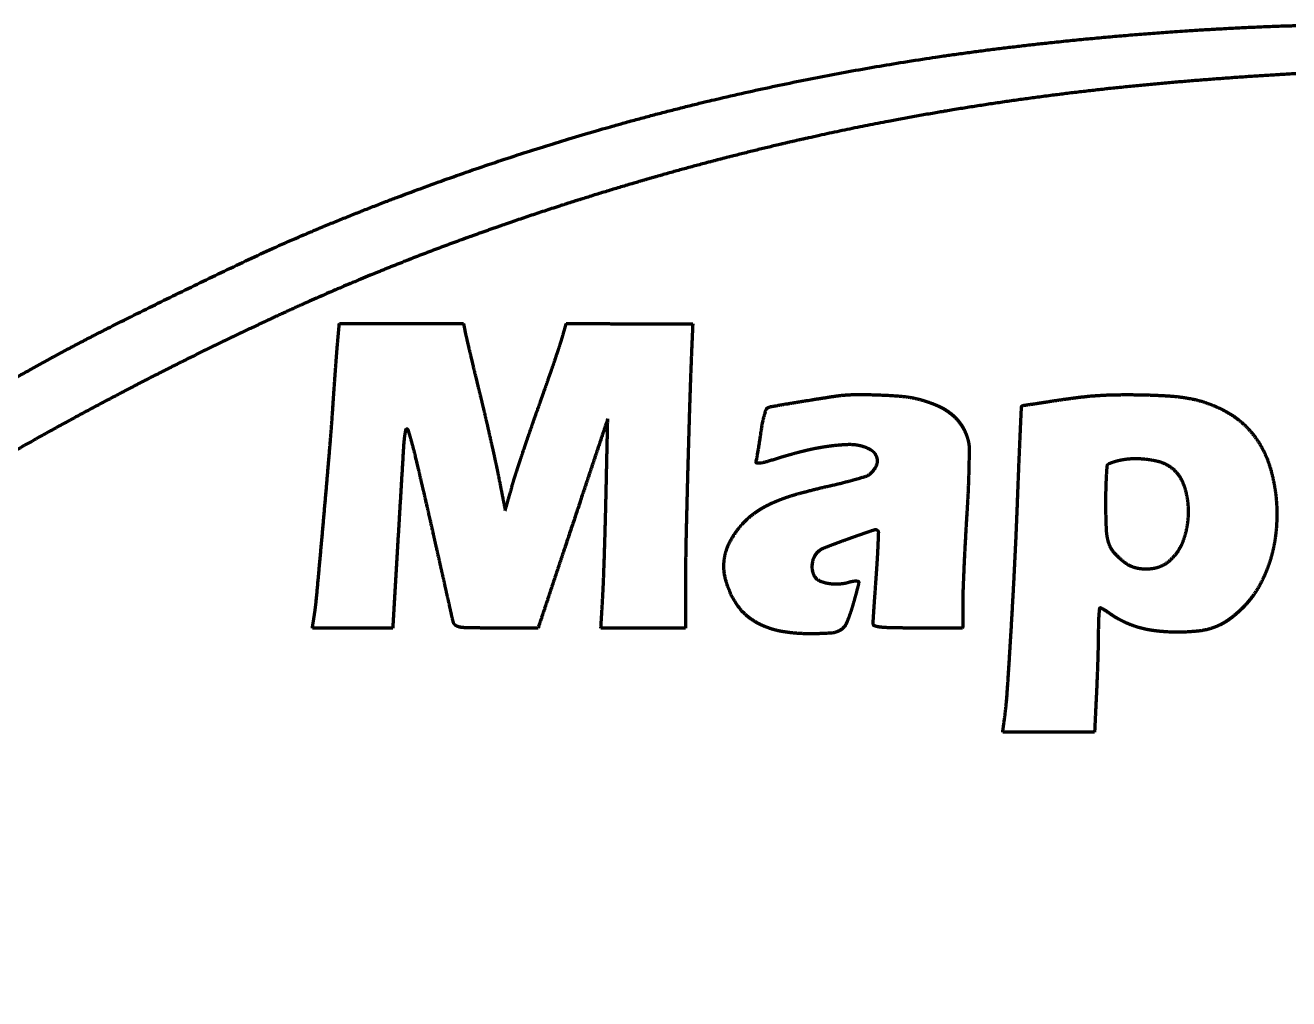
# Model space of a CAD drawing. Header units: inches. Extents: x -3055 to 7244, y 299 to 5591.
# Drawn here: x 3237.9 to 3274.94, y 2402.02 to 2430.56 of the extents above; entities that cross this region are included whole.
import ezdxf

# ---------------------------------------------------------------- set-up
doc = ezdxf.new("R2010")
doc.units = ezdxf.units.IN

msp = doc.modelspace()

# ---------------------------------------------------------------- linework, layer by layer
at = {"linetype": 'Continuous', "lineweight": 70}
for points, weights, degree, knots in [([(3304.772, 2426.767), (3304.716, 2426.78), (3304.659, 2426.792), (3304.339, 2426.865), (3304.073, 2426.917), (3303.073, 2427.087), (3302.339, 2427.21), (3300.856, 2427.455), (3300.107, 2427.577), (3298.799, 2427.785), (3298.241, 2427.87), (3295.891, 2428.21), (3294.095, 2428.435), (3290.546, 2428.809), (3288.794, 2428.956), (3285.367, 2429.173), (3283.693, 2429.241), (3280.456, 2429.302), (3278.894, 2429.289), (3275.108, 2429.155), (3272.887, 2429.01), (3268.627, 2428.606), (3266.591, 2428.335), (3262.608, 2427.651), (3260.664, 2427.238), (3256.769, 2426.251), (3254.821, 2425.68), (3252.028, 2424.75), (3251.166, 2424.447), (3249.494, 2423.827), (3248.685, 2423.51), (3247.067, 2422.839), (3246.258, 2422.486), (3244.587, 2421.718), (3243.724, 2421.306), (3241.767, 2420.336), (3240.676, 2419.772), (3238.546, 2418.626), (3237.508, 2418.043), (3235.246, 2416.718), (3234.021, 2415.978), (3231.077, 2414.142), (3229.353, 2413.055), (3226.277, 2411.094), (3224.918, 2410.233), (3222.692, 2408.832), (3221.821, 2408.297), (3220.269, 2407.365), (3219.587, 2406.969), (3218.219, 2406.205), (3217.534, 2405.837), (3216.012, 2405.05), (3215.167, 2404.647), (3213.51, 2403.92), (3212.698, 2403.601), (3211.107, 2403.047), (3210.33, 2402.813), (3208.815, 2402.426), (3208.077, 2402.279), (3206.958, 2402.116), (3206.581, 2402.079), (3205.739, 2402.036), (3205.276, 2402.024), (3204.355, 2402.025), (3203.898, 2402.037), (3203.083, 2402.079), (3202.726, 2402.116), (3201.384, 2402.329), (3200.412, 2402.564), (3199.461, 2402.875), (3198.53, 2403.18), (3197.628, 2403.563), (3196.761, 2404.021), (3195.871, 2404.491), (3195.022, 2405.033), (3193.362, 2406.295), (3192.549, 2407.004), (3191.354, 2408.195), (3190.934, 2408.638), (3190.149, 2409.515), (3189.785, 2409.951), (3189.079, 2410.862), (3188.737, 2411.336), (3188.044, 2412.367), (3187.69, 2412.921), (3187.146, 2413.82), (3186.951, 2414.16), (3186.5, 2414.991), (3186.241, 2415.48), (3185.708, 2416.506), (3185.431, 2417.04), (3185.154, 2417.575), (3185.136, 2417.61), (3185.142, 2417.648), (3185.17, 2417.676), (3185.177, 2417.683), (3185.187, 2417.682), (3185.192, 2417.673), (3185.247, 2417.585), (3185.302, 2417.496), (3185.421, 2417.304), (3185.483, 2417.199), (3185.618, 2416.969), (3185.69, 2416.843), (3186.421, 2415.546), (3187.137, 2414.411), (3188.639, 2412.27), (3189.429, 2411.274), (3191.062, 2409.441), (3191.902, 2408.609), (3193.606, 2407.12), (3194.475, 2406.478), (3195.844, 2405.63), (3196.306, 2405.372), (3197.262, 2404.891), (3197.755, 2404.669), (3198.747, 2404.271), (3199.245, 2404.095), (3200.219, 2403.797), (3200.696, 2403.679), (3201.178, 2403.586), (3202.536, 2403.323), (3203.917, 2403.235), (3205.298, 2403.321), (3206.732, 2403.41), (3208.148, 2403.66), (3209.527, 2404.066), (3211.162, 2404.549), (3212.748, 2405.176), (3216.227, 2406.927), (3218.14, 2407.994), (3220.352, 2409.355), (3220.697, 2409.571), (3221.453, 2410.051), (3221.864, 2410.314), (3222.898, 2410.983), (3223.521, 2411.388), (3225.335, 2412.572), (3226.527, 2413.351), (3228.778, 2414.823), (3229.842, 2415.51), (3231.791, 2416.754), (3232.679, 2417.308), (3234.381, 2418.348), (3235.195, 2418.832), (3236.84, 2419.788), (3237.672, 2420.258), (3239.038, 2421.012), (3239.572, 2421.295), (3240.831, 2421.935), (3241.553, 2422.295), (3242.997, 2423.001), (3243.718, 2423.348), (3244.96, 2423.933), (3245.484, 2424.168), (3248.21, 2425.327), (3250.449, 2426.158), (3254.983, 2427.602), (3257.272, 2428.213), (3261.963, 2429.225), (3264.358, 2429.626), (3269.315, 2430.22), (3271.871, 2430.424), (3275.037, 2430.55), (3275.641, 2430.56), (3277.189, 2430.547), (3278.133, 2430.533), (3280.036, 2430.492), (3280.995, 2430.465), (3282.639, 2430.406), (3283.325, 2430.369), (3284.01, 2430.319)], [0.500028842012, 0.500028842012, 0.500028842012, 0.49990993454, 0.49990993454, 0.500028206926, 0.500028206926, 0.500027327896, 0.500027327896, 0.500020306907, 0.500020306907, 0.49996674968, 0.49996674968, 0.499954897266, 0.499954897266, 0.499947872216, 0.499947872216, 0.499905551037, 0.499905551037, 0.499883055807, 0.499883055807, 0.499792231719, 0.499792231719, 0.499773940632, 0.499773940632, 0.499803958143, 0.499803958143, 0.499983511469, 0.499983511469, 0.499967570397, 0.499967570397, 0.499969836855, 0.499969836855, 0.49999224639, 0.49999224639, 0.499982937989, 0.499982937989, 0.499973806451, 0.499973806451, 0.499996723387, 0.499996723387, 0.500024715037, 0.500024715037, 0.500027453769, 0.500027453769, 0.500010452456, 0.500010452456, 0.499988344513, 0.499988344513, 0.499984734416, 0.499984734416, 0.499859741035, 0.499859741035, 0.499772165641, 0.499772165641, 0.499731419008, 0.499731419008, 0.499559423038, 0.499559423038, 0.499666780446, 0.499666780446, 0.499918789299, 0.499918789299, 0.499918892039, 0.499918892039, 0.499564850303, 0.499564850303, 0.498972995834, 0.498972995834, 0.500028842012, 0.498832867725, 0.498832867725, 0.500028842012, 0.498906283356, 0.498906283356, 0.499287120527, 0.499287120527, 0.499893163609, 0.499893163609, 0.499822434289, 0.499822434289, 0.499836242554, 0.499836242554, 0.499934379805, 0.499934379805, 0.499935455777, 0.499935455777, 0.500016243918, 0.500016243918, 0.500028611503, 0.500028611503, 0.500028842012, 0.435794288113, 0.435794288113, 0.500028842012, 0.374186246908, 0.374186246908, 0.500028842012, 0.500027229907, 0.500027229907, 0.500003945292, 0.500003945292, 0.500020163182, 0.500020163182, 0.499624081461, 0.499624081461, 0.499467725914, 0.499467725914, 0.499381762254, 0.499381762254, 0.498914889926, 0.498914889926, 0.499697758003, 0.499697758003, 0.499738051905, 0.499738051905, 0.499725706688, 0.499725706688, 0.499560729865, 0.499560729865, 0.500028842012, 0.49736967995, 0.49736967995, 0.500028842012, 0.497925029837, 0.497925029837, 0.500028842012, 0.498691632887, 0.498691632887, 0.499724398278, 0.499724398278, 0.500020473069, 0.500020473069, 0.500025999044, 0.500025999044, 0.500028065808, 0.500028065808, 0.500028820171, 0.500028820171, 0.500023637462, 0.500023637462, 0.500012762859, 0.500012762859, 0.500008128477, 0.500008128477, 0.500009221042, 0.500009221042, 0.499979547613, 0.499979547613, 0.500019764212, 0.500019764212, 0.500019920975, 0.500019920975, 0.499967173544, 0.499967173544, 0.499663762533, 0.499663762533, 0.499645871572, 0.499645871572, 0.499666159219, 0.499666159219, 0.499766988665, 0.499766988665, 0.499932337733, 0.499932337733, 0.500021256909, 0.500021256909, 0.500020660968, 0.500020660968, 0.499971666204, 0.499971666204, 0.500028842012], 3, [0, 0, 0, 0, 0.000858, 0.000858, 0.004871, 0.004871, 0.015909, 0.015909, 0.027164, 0.027164, 0.035539, 0.035539, 0.062379, 0.062379, 0.088446, 0.088446, 0.113283, 0.113283, 0.136431, 0.136431, 0.169412, 0.169412, 0.199818, 0.199818, 0.229241, 0.229241, 0.259272, 0.259272, 0.27279, 0.27279, 0.285643, 0.285643, 0.298702, 0.298702, 0.312844, 0.312844, 0.330996, 0.330996, 0.348605, 0.348605, 0.369756, 0.369756, 0.399898, 0.399898, 0.423682, 0.423682, 0.438788, 0.438788, 0.450448, 0.450448, 0.461942, 0.461942, 0.475773, 0.475773, 0.488668, 0.488668, 0.500645, 0.500645, 0.511735, 0.511735, 0.517321, 0.517321, 0.524148, 0.524148, 0.530887, 0.530887, 0.536162, 0.536162, 0.550852, 0.550852, 0.550852, 0.565207, 0.565207, 0.565207, 0.579922, 0.579922, 0.595663, 0.595663, 0.604555, 0.604555, 0.612842, 0.612842, 0.621358, 0.621358, 0.63095, 0.63095, 0.636663, 0.636663, 0.644732, 0.644732, 0.653504, 0.653504, 0.653504, 0.654001, 0.654001, 0.654001, 0.654094, 0.654094, 0.654094, 0.655086, 0.655086, 0.656243, 0.656243, 0.657623, 0.657623, 0.670374, 0.670374, 0.682437, 0.682437, 0.693641, 0.693641, 0.703853, 0.703853, 0.708852, 0.708852, 0.713958, 0.713958, 0.718939, 0.718939, 0.723569, 0.723569, 0.723569, 0.736538, 0.736538, 0.736538, 0.749961, 0.749961, 0.749961, 0.765836, 0.765836, 0.786217, 0.786217, 0.790004, 0.790004, 0.794547, 0.794547, 0.80146, 0.80146, 0.814708, 0.814708, 0.826489, 0.826489, 0.836231, 0.836231, 0.845042, 0.845042, 0.853933, 0.853933, 0.859558, 0.859558, 0.867067, 0.867067, 0.874508, 0.874508, 0.879844, 0.879844, 0.902046, 0.902046, 0.924054, 0.924054, 0.946594, 0.946594, 0.970379, 0.970379, 0.975983, 0.975983, 0.984738, 0.984738, 0.993634, 0.993634, 1, 1, 1, 1]), ([(3246.315, 2412.889), (3246.327, 2412.968), (3246.34, 2413.048), (3246.353, 2413.127), (3246.389, 2413.358), (3246.41, 2413.511), (3246.428, 2413.663), (3246.491, 2414.355), (3246.54, 2414.893), (3246.589, 2415.432), (3246.684, 2416.499), (3246.73, 2417.028), (3246.776, 2417.558), (3246.849, 2418.437), (3246.877, 2418.788), (3246.902, 2419.139), (3246.935, 2419.625), (3246.944, 2419.76), (3246.953, 2419.895), (3246.972, 2420.163), (3246.982, 2420.297), (3246.992, 2420.431), (3247.01, 2420.682), (3247.019, 2420.798), (3247.028, 2420.915), (3247.042, 2421.101), (3247.048, 2421.17), (3247.054, 2421.24), (3247.072, 2421.436), (3247.084, 2421.563), (3247.095, 2421.69), (3247.107, 2421.817)], [0.500060786338, 0.500060786338, 0.500060786338, 0.500060786338, 0.499926768405, 0.499882095761, 0.499926768405, 0.5000605385, 0.500060455887, 0.5000605385, 0.500059930803, 0.500059645625, 0.500059930803, 0.500051707339, 0.500048681006, 0.500051707339, 0.500060403479, 0.50006027586, 0.500060403479, 0.50006038935, 0.50006025702, 0.50006038935, 0.50006041218, 0.500060287461, 0.50006041218, 0.500053977553, 0.500051707958, 0.500053977553, 0.500060786338, 0.500060786338, 0.500060786338, 0.500060786338], 4, [0, 0, 0, 0, 0, 0.035851, 0.035851, 0.035851, 0.104471, 0.104471, 0.104471, 0.345707, 0.345707, 0.345707, 0.582658, 0.582658, 0.582658, 0.739616, 0.739616, 0.739616, 0.799927, 0.799927, 0.799927, 0.859883, 0.859883, 0.859883, 0.912003, 0.912003, 0.912003, 0.943123, 0.943123, 0.943123, 1, 1, 1, 1, 1]), ([(3250.785, 2421.606), (3250.791, 2421.569), (3250.799, 2421.533), (3250.807, 2421.497), (3250.842, 2421.345), (3250.87, 2421.229), (3250.897, 2421.113), (3250.958, 2420.858), (3250.991, 2420.72), (3251.024, 2420.582), (3251.094, 2420.29), (3251.131, 2420.136), (3251.169, 2419.982), (3251.247, 2419.661), (3251.287, 2419.494), (3251.327, 2419.326), (3251.408, 2418.979), (3251.45, 2418.799), (3251.491, 2418.619), (3251.569, 2418.274), (3251.606, 2418.108), (3251.643, 2417.943), (3251.705, 2417.658), (3251.73, 2417.538), (3251.754, 2417.419), (3251.826, 2417.058), (3251.873, 2416.817), (3251.921, 2416.576), (3251.968, 2416.335)], [0.500060786338, 0.5, 0.499979737887, 0.5, 0.500060628397, 0.50006057575, 0.500060628397, 0.500060383985, 0.500060249867, 0.500060383985, 0.500060575062, 0.500060504637, 0.500060575062, 0.50005813873, 0.500057256194, 0.50005813873, 0.500059026442, 0.50005843981, 0.500059026442, 0.500058992508, 0.500058394565, 0.500058992508, 0.500048489305, 0.500044390294, 0.500048489305, 0.500060786338, 0.500060786338, 0.500060786338, 0.500060786338], 4, [0, 0, 0, 0, 0, 0.027261, 0.027261, 0.027261, 0.115755, 0.115755, 0.115755, 0.220956, 0.220956, 0.220956, 0.338125, 0.338125, 0.338125, 0.465645, 0.465645, 0.465645, 0.602175, 0.602175, 0.602175, 0.727885, 0.727885, 0.727885, 0.818174, 0.818174, 0.818174, 1, 1, 1, 1, 1]), ([(3251.968, 2416.335), (3252.018, 2416.513), (3252.069, 2416.69), (3252.119, 2416.868), (3252.195, 2417.14), (3252.223, 2417.234), (3252.252, 2417.328), (3252.331, 2417.572), (3252.38, 2417.721), (3252.429, 2417.87), (3252.535, 2418.188), (3252.592, 2418.357), (3252.65, 2418.526), (3252.766, 2418.863), (3252.824, 2419.03), (3252.883, 2419.196), (3253, 2419.524), (3253.058, 2419.686), (3253.114, 2419.848), (3253.225, 2420.163), (3253.278, 2420.316), (3253.331, 2420.469), (3253.428, 2420.752), (3253.472, 2420.882), (3253.516, 2421.012), (3253.58, 2421.204), (3253.6, 2421.267), (3253.619, 2421.33), (3253.668, 2421.499), (3253.698, 2421.604), (3253.728, 2421.71), (3253.759, 2421.816)], [0.500060786338, 0.500060786338, 0.500060786338, 0.500060786338, 0.500017465393, 0.500003025078, 0.500017465393, 0.50005772812, 0.500056708715, 0.50005772812, 0.500057640943, 0.500056592479, 0.500057640943, 0.500057455175, 0.500056344787, 0.500057455175, 0.500059695443, 0.500059331812, 0.500059695443, 0.500059263645, 0.500058756081, 0.500059263645, 0.500059626435, 0.500059239801, 0.500059626435, 0.500000297302, 0.499980134289, 0.500000297302, 0.500060786338, 0.500060786338, 0.500060786338, 0.500060786338], 4, [0, 0, 0, 0, 0, 0.127903, 0.127903, 0.127903, 0.196192, 0.196192, 0.196192, 0.305103, 0.305103, 0.305103, 0.428978, 0.428978, 0.428978, 0.551674, 0.551674, 0.551674, 0.670591, 0.670591, 0.670591, 0.78309, 0.78309, 0.78309, 0.878075, 0.878075, 0.878075, 0.923808, 0.923808, 0.923808, 1, 1, 1, 1, 1]), ([(3257.465, 2421.801), (3257.46, 2421.697), (3257.456, 2421.593), (3257.451, 2421.49), (3257.429, 2420.987), (3257.412, 2420.587), (3257.398, 2420.187), (3257.367, 2419.243), (3257.35, 2418.699), (3257.335, 2418.154), (3257.305, 2417.081), (3257.292, 2416.552), (3257.279, 2416.023), (3257.26, 2415.198), (3257.256, 2414.901), (3257.254, 2414.604), (3257.254, 2413.953), (3257.254, 2413.598), (3257.254, 2413.244), (3257.254, 2412.889)], [0.500060786338, 0.500060786338, 0.500060786338, 0.500060786338, 0.500055877945, 0.500054241814, 0.500055877945, 0.500059979791, 0.500059710942, 0.500059979791, 0.500060139876, 0.500059924388, 0.500060139876, 0.500044676411, 0.500039306435, 0.500044676411, 0.500060786338, 0.500060786338, 0.500060786338, 0.500060786338], 4, [0, 0, 0, 0, 0, 0.046603, 0.046603, 0.046603, 0.225989, 0.225989, 0.225989, 0.470421, 0.470421, 0.470421, 0.707753, 0.707753, 0.707753, 0.840889, 0.840889, 0.840889, 1, 1, 1, 1, 1]), ([(3265.378, 2412.889), (3264.941, 2412.889), (3264.503, 2412.889), (3263.827, 2412.889), (3263.588, 2412.89), (3263.231, 2412.895), (3263.114, 2412.901), (3262.932, 2412.918), (3262.868, 2412.93), (3262.806, 2412.947), (3262.774, 2412.956), (3262.754, 2412.982), (3262.754, 2413.014), (3262.754, 2413.044), (3262.755, 2413.074), (3262.765, 2413.228), (3262.773, 2413.353), (3262.791, 2413.624), (3262.802, 2413.771), (3262.824, 2414.084), (3262.835, 2414.25), (3262.859, 2414.58), (3262.87, 2414.744), (3262.889, 2415.049), (3262.896, 2415.189), (3262.907, 2415.451), (3262.912, 2415.573), (3262.916, 2415.695), (3262.917, 2415.709), (3262.912, 2415.722), (3262.902, 2415.732), (3262.869, 2415.765), (3262.823, 2415.776), (3262.778, 2415.76), (3262.527, 2415.675), (3262.276, 2415.588), (3261.787, 2415.413), (3261.548, 2415.324), (3261.311, 2415.231), (3261.231, 2415.2), (3261.161, 2415.152), (3261.103, 2415.088), (3261.06, 2415.041), (3261.027, 2414.986), (3261.004, 2414.926), (3260.98, 2414.862), (3260.966, 2414.795), (3260.961, 2414.727), (3260.957, 2414.66), (3260.964, 2414.594), (3260.98, 2414.529), (3260.995, 2414.471), (3261.022, 2414.418), (3261.06, 2414.372), (3261.101, 2414.323), (3261.153, 2414.285), (3261.214, 2414.262), (3261.293, 2414.231), (3261.376, 2414.21), (3261.46, 2414.197), (3261.555, 2414.183), (3261.651, 2414.178), (3261.746, 2414.184), (3261.84, 2414.189), (3261.933, 2414.204), (3262.065, 2414.241), (3262.108, 2414.251), (3262.183, 2414.265), (3262.215, 2414.269), (3262.248, 2414.269), (3262.269, 2414.27), (3262.29, 2414.267), (3262.311, 2414.261), (3262.323, 2414.258), (3262.331, 2414.248), (3262.331, 2414.234), (3262.331, 2414.216), (3262.329, 2414.198), (3262.324, 2414.18), (3262.309, 2414.116), (3262.292, 2414.053), (3262.256, 2413.914), (3262.236, 2413.839), (3262.191, 2413.68), (3262.167, 2413.596), (3262.095, 2413.351), (3262.038, 2413.193), (3261.973, 2413.038), (3261.937, 2412.953), (3261.877, 2412.882), (3261.799, 2412.832), (3261.715, 2412.778), (3261.621, 2412.747), (3261.522, 2412.741), (3261.315, 2412.727), (3261.108, 2412.72), (3260.639, 2412.72), (3260.378, 2412.74), (3260.12, 2412.782), (3259.902, 2412.816), (3259.692, 2412.88), (3259.491, 2412.971), (3259.314, 2413.051), (3259.152, 2413.158), (3259.008, 2413.289), (3258.867, 2413.417), (3258.75, 2413.568), (3258.659, 2413.735), (3258.557, 2413.923), (3258.479, 2414.121), (3258.426, 2414.328), (3258.379, 2414.509), (3258.367, 2414.695), (3258.388, 2414.88), (3258.409, 2415.065), (3258.464, 2415.243), (3258.551, 2415.408), (3258.649, 2415.595), (3258.77, 2415.769), (3258.912, 2415.927), (3259.031, 2416.06), (3259.165, 2416.178), (3259.312, 2416.281), (3259.467, 2416.39), (3259.632, 2416.483), (3259.805, 2416.56), (3260.02, 2416.656), (3260.242, 2416.737), (3260.781, 2416.89), (3261.097, 2416.97), (3261.56, 2417.075), (3261.705, 2417.109), (3261.98, 2417.178), (3262.108, 2417.212), (3262.344, 2417.278), (3262.451, 2417.31), (3262.558, 2417.342), (3262.59, 2417.352), (3262.621, 2417.369), (3262.647, 2417.39), (3262.728, 2417.457), (3262.794, 2417.539), (3262.843, 2417.631), (3262.884, 2417.706), (3262.893, 2417.791), (3262.871, 2417.873), (3262.848, 2417.958), (3262.798, 2418.03), (3262.725, 2418.08), (3262.633, 2418.143), (3262.532, 2418.189), (3262.424, 2418.218), (3262.294, 2418.253), (3262.161, 2418.269), (3262.026, 2418.264), (3261.834, 2418.258), (3261.643, 2418.241), (3261.226, 2418.183), (3261, 2418.141), (3260.531, 2418.029), (3260.287, 2417.962), (3259.923, 2417.848), (3259.8, 2417.811), (3259.605, 2417.755), (3259.532, 2417.738), (3259.458, 2417.725), (3259.42, 2417.719), (3259.381, 2417.717), (3259.342, 2417.721), (3259.321, 2417.723), (3259.31, 2417.741), (3259.317, 2417.761), (3259.327, 2417.786), (3259.335, 2417.812), (3259.353, 2417.911), (3259.366, 2417.982), (3259.393, 2418.14), (3259.408, 2418.226), (3259.435, 2418.406), (3259.449, 2418.5), (3259.476, 2418.689), (3259.491, 2418.782), (3259.524, 2418.956), (3259.542, 2419.036), (3259.581, 2419.178), (3259.6, 2419.241), (3259.62, 2419.304), (3259.628, 2419.326), (3259.644, 2419.343), (3259.666, 2419.351), (3259.703, 2419.366), (3259.741, 2419.376), (3259.78, 2419.383), (3259.951, 2419.413), (3260.121, 2419.442), (3260.499, 2419.506), (3260.706, 2419.54), (3261.16, 2419.612), (3261.407, 2419.651), (3261.82, 2419.714), (3261.986, 2419.728), (3262.388, 2419.735), (3262.623, 2419.733), (3263.09, 2419.718), (3263.322, 2419.705), (3263.712, 2419.673), (3263.869, 2419.648), (3264.024, 2419.612)], [0.500912413762, 0.500912413762, 0.500912413762, 0.500906366748, 0.500906366748, 0.500623974233, 0.500623974233, 0.499699043808, 0.499699043808, 0.500912413762, 0.432301962453, 0.432301962453, 0.500912413762, 0.500739164616, 0.500739164616, 0.500912257952, 0.500912257952, 0.500911799523, 0.500911799523, 0.500912121066, 0.500912121066, 0.500906261796, 0.500906261796, 0.50089669737, 0.50089669737, 0.500911381851, 0.500911381851, 0.500912413762, 0.473120876722, 0.473120876722, 0.500912413762, 0.450554823373, 0.450554823373, 0.500912413762, 0.500901480615, 0.500901480615, 0.50088011775, 0.50088011775, 0.500912413762, 0.491966238132, 0.491966238132, 0.500912413762, 0.495108984242, 0.495108984242, 0.500912413762, 0.497130778597, 0.497130778597, 0.500912413762, 0.496910659565, 0.496910659565, 0.500912413762, 0.492729236754, 0.492729236754, 0.500912413762, 0.490072768912, 0.490072768912, 0.500912413762, 0.498907350842, 0.498907350842, 0.500912413762, 0.499207028344, 0.499207028344, 0.500912413762, 0.498984559281, 0.498984559281, 0.500679267707, 0.500679267707, 0.499605209767, 0.499605209767, 0.500912413762, 0.497468724634, 0.497468724634, 0.500912413762, 0.432718555249, 0.432718555249, 0.500912413762, 0.498394444577, 0.498394444577, 0.500912413762, 0.500908005921, 0.500908005921, 0.500899430845, 0.500899430845, 0.500905933204, 0.500905933204, 0.500385050265, 0.500385050265, 0.500912413762, 0.485792061211, 0.485792061211, 0.500912413762, 0.490495998301, 0.490495998301, 0.500912413762, 0.500723627017, 0.500723627017, 0.499863433996, 0.499863433996, 0.500912413762, 0.497944425187, 0.497944425187, 0.500912413762, 0.49679477542, 0.49679477542, 0.500912413762, 0.496265100367, 0.496265100367, 0.500912413762, 0.498422016323, 0.498422016323, 0.500912413762, 0.495295893948, 0.495295893948, 0.500912413762, 0.495246561442, 0.495246561442, 0.500912413762, 0.498336707106, 0.498336707106, 0.500912413762, 0.498753798243, 0.498753798243, 0.500912413762, 0.499380528814, 0.499380528814, 0.500912413762, 0.50006997498, 0.50006997498, 0.500784045755, 0.500784045755, 0.500891611477, 0.500891611477, 0.50087131207, 0.50087131207, 0.500895883644, 0.500895883644, 0.500912413762, 0.494343504514, 0.494343504514, 0.500912413762, 0.494678226495, 0.494678226495, 0.500912413762, 0.477485626212, 0.477485626212, 0.500912413762, 0.480259010548, 0.480259010548, 0.500912413762, 0.496152077053, 0.496152077053, 0.500912413762, 0.497253070146, 0.497253070146, 0.500912413762, 0.500449009168, 0.500449009168, 0.500538429098, 0.500538429098, 0.500705218231, 0.500705218231, 0.500888049202, 0.500888049202, 0.50041490854, 0.50041490854, 0.500912413762, 0.498017916938, 0.498017916938, 0.500912413762, 0.368727465099, 0.368727465099, 0.500912413762, 0.499558669412, 0.499558669412, 0.500904334821, 0.500904334821, 0.500897408366, 0.500897408366, 0.500903758108, 0.500903758108, 0.500813525213, 0.500813525213, 0.500679542011, 0.500679542011, 0.500773102928, 0.500773102928, 0.500912413762, 0.468801633763, 0.468801633763, 0.500912413762, 0.499355693671, 0.499355693671, 0.500912413762, 0.500911250044, 0.500911250044, 0.500907846658, 0.500907846658, 0.500910817447, 0.500910817447, 0.500169381624, 0.500169381624, 0.500807856205, 0.500807856205, 0.500810446604, 0.500810446604, 0.499986620798, 0.499986620798, 0.500912413762], 3, [0, 0, 0, 0, 0.074357, 0.074357, 0.115027, 0.115027, 0.134979, 0.134979, 0.146008, 0.146008, 0.146008, 0.150781, 0.150781, 0.150781, 0.155158, 0.155158, 0.173422, 0.173422, 0.194935, 0.194935, 0.219291, 0.219291, 0.243344, 0.243344, 0.26389, 0.26389, 0.281757, 0.281757, 0.281757, 0.283657, 0.283657, 0.283657, 0.289506, 0.289506, 0.289506, 0.322471, 0.322471, 0.354133, 0.354133, 0.354133, 0.364551, 0.364551, 0.364551, 0.372273, 0.372273, 0.372273, 0.380489, 0.380489, 0.380489, 0.38842, 0.38842, 0.38842, 0.395367, 0.395367, 0.395367, 0.402738, 0.402738, 0.402738, 0.412454, 0.412454, 0.412454, 0.423324, 0.423324, 0.423324, 0.433935, 0.433935, 0.438875, 0.438875, 0.442548, 0.442548, 0.442548, 0.44492, 0.44492, 0.44492, 0.44619, 0.44619, 0.44619, 0.447963, 0.447963, 0.447963, 0.454262, 0.454262, 0.461742, 0.461742, 0.470145, 0.470145, 0.486275, 0.486275, 0.486275, 0.494917, 0.494917, 0.494917, 0.503994, 0.503994, 0.503994, 0.52289, 0.52289, 0.546696, 0.546696, 0.546696, 0.566595, 0.566595, 0.566595, 0.584041, 0.584041, 0.584041, 0.600987, 0.600987, 0.600987, 0.619854, 0.619854, 0.619854, 0.636176, 0.636176, 0.636176, 0.652267, 0.652267, 0.652267, 0.670485, 0.670485, 0.670485, 0.685816, 0.685816, 0.685816, 0.701992, 0.701992, 0.701992, 0.722077, 0.722077, 0.749799, 0.749799, 0.762531, 0.762531, 0.77389, 0.77389, 0.783389, 0.783389, 0.783389, 0.786272, 0.786272, 0.786272, 0.794982, 0.794982, 0.794982, 0.80172, 0.80172, 0.80172, 0.808399, 0.808399, 0.808399, 0.816768, 0.816768, 0.816768, 0.826818, 0.826818, 0.826818, 0.841124, 0.841124, 0.858217, 0.858217, 0.877073, 0.877073, 0.886614, 0.886614, 0.892181, 0.892181, 0.892181, 0.895059, 0.895059, 0.895059, 0.896216, 0.896216, 0.896216, 0.897692, 0.897692, 0.901646, 0.901646, 0.90637, 0.90637, 0.911551, 0.911551, 0.91669, 0.91669, 0.92114, 0.92114, 0.924708, 0.924708, 0.924708, 0.925899, 0.925899, 0.925899, 0.92791, 0.92791, 0.92791, 0.93667, 0.93667, 0.947276, 0.947276, 0.959936, 0.959936, 0.968394, 0.968394, 0.98024, 0.98024, 0.991993, 0.991993, 1, 1, 1, 1]), ([(3266.552, 2409.842), (3266.569, 2409.962), (3266.585, 2410.082), (3266.639, 2410.474), (3266.667, 2410.746), (3266.727, 2411.622), (3266.765, 2412.224), (3266.841, 2413.502), (3266.878, 2414.178), (3266.943, 2415.496), (3266.97, 2416.139), (3267.006, 2417.112), (3267.019, 2417.443), (3267.044, 2418.053), (3267.056, 2418.333), (3267.08, 2418.863), (3267.091, 2419.114), (3267.103, 2419.364), (3267.103, 2419.374), (3267.107, 2419.382), (3267.113, 2419.389), (3267.126, 2419.403), (3267.143, 2419.413), (3267.162, 2419.415), (3267.412, 2419.454), (3267.662, 2419.492), (3268.141, 2419.564), (3268.37, 2419.597), (3268.752, 2419.65), (3268.905, 2419.668), (3269.298, 2419.706), (3269.537, 2419.72), (3270.065, 2419.732), (3270.352, 2419.732), (3270.915, 2419.72), (3271.189, 2419.708), (3271.652, 2419.678), (3271.839, 2419.654), (3272.025, 2419.619)], [0.502818653362, 0.502818653362, 0.502818653362, 0.50262060395, 0.50262060395, 0.502815763993, 0.502815763993, 0.502814058352, 0.502814058352, 0.502812437223, 0.502812437223, 0.502818202569, 0.502818202569, 0.502817438745, 0.502817438745, 0.502818644649, 0.502818644649, 0.502818653362, 0.48305509948, 0.48305509948, 0.502818653362, 0.483464541534, 0.483464541534, 0.502818653362, 0.502818495661, 0.502818495661, 0.502811954597, 0.502811954597, 0.502750405628, 0.502750405628, 0.502585145585, 0.502585145585, 0.502739374522, 0.502739374522, 0.502743091126, 0.502743091126, 0.502162990201, 0.502162990201, 0.502818653362], 3, [0, 0, 0, 0, 0.025696, 0.025696, 0.083883, 0.083883, 0.211956, 0.211956, 0.35558, 0.35558, 0.492137, 0.492137, 0.562337, 0.562337, 0.621754, 0.621754, 0.675003, 0.675003, 0.675003, 0.676895, 0.676895, 0.676895, 0.680699, 0.680699, 0.680699, 0.730288, 0.730288, 0.775631, 0.775631, 0.805894, 0.805894, 0.852891, 0.852891, 0.909248, 0.909248, 0.963035, 0.963035, 1, 1, 1, 1]), ([(3264.024, 2419.612), (3264.227, 2419.564), (3264.426, 2419.499), (3264.618, 2419.418), (3264.779, 2419.349), (3264.929, 2419.258), (3265.064, 2419.147), (3265.185, 2419.046), (3265.288, 2418.927), (3265.369, 2418.792), (3265.452, 2418.655), (3265.511, 2418.506), (3265.546, 2418.35), (3265.561, 2418.285), (3265.568, 2418.218), (3265.568, 2418.152), (3265.567, 2417.968), (3265.564, 2417.784), (3265.555, 2417.38), (3265.548, 2417.16), (3265.527, 2416.697), (3265.513, 2416.454), (3265.482, 2415.958), (3265.468, 2415.705), (3265.44, 2415.199), (3265.427, 2414.946), (3265.406, 2414.473), (3265.397, 2414.252), (3265.383, 2413.897), (3265.381, 2413.763), (3265.379, 2413.383), (3265.379, 2413.136), (3265.378, 2412.889)], [0.500912413762, 0.499695862079, 0.499695862079, 0.500912413762, 0.497390149389, 0.497390149389, 0.500912413762, 0.496192158597, 0.496192158597, 0.500912413762, 0.496641477992, 0.496641477992, 0.500912413762, 0.498747067176, 0.498747067176, 0.500912413762, 0.500901005383, 0.500901005383, 0.500890470629, 0.500890470629, 0.50090024794, 0.50090024794, 0.500909420531, 0.500909420531, 0.500909397865, 0.500909397865, 0.500909540891, 0.500909540891, 0.500864185388, 0.500864185388, 0.500912413762, 0.500912413762, 0.500912413762], 3, [0, 0, 0, 0, 0.08484, 0.08484, 0.08484, 0.155425, 0.155425, 0.155425, 0.218305, 0.218305, 0.218305, 0.28167, 0.28167, 0.28167, 0.307998, 0.307998, 0.307998, 0.380495, 0.380495, 0.467321, 0.467321, 0.563143, 0.563143, 0.663066, 0.663066, 0.762869, 0.762869, 0.849918, 0.849918, 0.902724, 0.902724, 1, 1, 1, 1]), ([(3272.025, 2419.619), (3272.391, 2419.549), (3272.742, 2419.425), (3273.071, 2419.25), (3273.372, 2419.09), (3273.637, 2418.874), (3273.855, 2418.61), (3274.079, 2418.339), (3274.249, 2418.031), (3274.358, 2417.697), (3274.481, 2417.318), (3274.556, 2416.926), (3274.58, 2416.528), (3274.598, 2416.232), (3274.589, 2415.935), (3274.555, 2415.64), (3274.522, 2415.357), (3274.461, 2415.079), (3274.373, 2414.809), (3274.289, 2414.553), (3274.179, 2414.308), (3274.044, 2414.075), (3273.917, 2413.858), (3273.763, 2413.658), (3273.585, 2413.48), (3273.456, 2413.351), (3273.317, 2413.233), (3273.169, 2413.127), (3273.042, 2413.037), (3272.905, 2412.964), (3272.759, 2412.911), (3272.605, 2412.854), (3272.444, 2412.817), (3272.28, 2412.799), (3272.068, 2412.777), (3271.854, 2412.766), (3271.444, 2412.769), (3271.248, 2412.781), (3270.883, 2412.823), (3270.715, 2412.856), (3270.55, 2412.902), (3270.396, 2412.945), (3270.247, 2413.002), (3270.103, 2413.071), (3269.958, 2413.141), (3269.819, 2413.223), (3269.657, 2413.338), (3269.627, 2413.359), (3269.567, 2413.398), (3269.538, 2413.416), (3269.485, 2413.447), (3269.461, 2413.461), (3269.436, 2413.474), (3269.427, 2413.479), (3269.416, 2413.481), (3269.406, 2413.481), (3269.395, 2413.481), (3269.387, 2413.474), (3269.386, 2413.463), (3269.38, 2413.404), (3269.375, 2413.345), (3269.365, 2413.215), (3269.361, 2413.144), (3269.357, 2412.987), (3269.355, 2412.903), (3269.355, 2412.706), (3269.354, 2412.595), (3269.348, 2412.326), (3269.344, 2412.168), (3269.334, 2411.836), (3269.328, 2411.663), (3269.315, 2411.326), (3269.308, 2411.162), (3269.281, 2410.613), (3269.263, 2410.228), (3269.244, 2409.842)], [0.502818653362, 0.499060448879, 0.499060448879, 0.502818653362, 0.496427470396, 0.496427470396, 0.502818653362, 0.496935513198, 0.496935513198, 0.502818653362, 0.500089579911, 0.500089579911, 0.502818653362, 0.501520102122, 0.501520102122, 0.502818653362, 0.501151836924, 0.501151836924, 0.502818653362, 0.500934551997, 0.500934551997, 0.502818653362, 0.500037899344, 0.500037899344, 0.502818653362, 0.501673473495, 0.501673473495, 0.502818653362, 0.499788995854, 0.499788995854, 0.502818653362, 0.500315765195, 0.500315765195, 0.502818653362, 0.502279529205, 0.502279529205, 0.502341733654, 0.502341733654, 0.501743673671, 0.501743673671, 0.502818653362, 0.501534361076, 0.501534361076, 0.502818653362, 0.501613172838, 0.501613172838, 0.502757795851, 0.502757795851, 0.502707417546, 0.502707417546, 0.50275304433, 0.50275304433, 0.502818653362, 0.492825679417, 0.492825679417, 0.502818653362, 0.415942101372, 0.415942101372, 0.502818653362, 0.502798358872, 0.502798358872, 0.502724825409, 0.502724825409, 0.502784649204, 0.502784649204, 0.502797629497, 0.502797629497, 0.502815933998, 0.502815933998, 0.502815977034, 0.502815977034, 0.502814890851, 0.502814890851, 0.502818653362, 0.502818653362, 0.502818653362], 3, [0, 0, 0, 0, 0.076807, 0.076807, 0.076807, 0.146364, 0.146364, 0.146364, 0.217102, 0.217102, 0.217102, 0.296893, 0.296893, 0.296893, 0.356116, 0.356116, 0.356116, 0.412754, 0.412754, 0.412754, 0.466026, 0.466026, 0.466026, 0.515712, 0.515712, 0.515712, 0.551565, 0.551565, 0.551565, 0.581876, 0.581876, 0.581876, 0.613942, 0.613942, 0.613942, 0.655461, 0.655461, 0.693558, 0.693558, 0.726749, 0.726749, 0.726749, 0.757562, 0.757562, 0.757562, 0.788626, 0.788626, 0.795813, 0.795813, 0.802309, 0.802309, 0.807681, 0.807681, 0.807681, 0.809704, 0.809704, 0.809704, 0.811423, 0.811423, 0.811423, 0.82065, 0.82065, 0.831816, 0.831816, 0.84506, 0.84506, 0.862419, 0.862419, 0.887126, 0.887126, 0.914205, 0.914205, 0.939787, 0.939787, 1, 1, 1, 1]), ([(3254.774, 2412.889), (3254.787, 2413.116), (3254.801, 2413.344), (3254.814, 2413.571), (3254.834, 2413.921), (3254.841, 2414.043), (3254.846, 2414.165), (3254.858, 2414.484), (3254.865, 2414.681), (3254.872, 2414.878), (3254.886, 2415.3), (3254.893, 2415.524), (3254.899, 2415.749), (3254.911, 2416.197), (3254.917, 2416.42), (3254.922, 2416.643), (3254.939, 2417.406), (3254.951, 2417.945), (3254.962, 2418.485), (3254.974, 2419.024)], [0.500060786338, 0.500060786338, 0.500060786338, 0.500060786338, 0.500047590698, 0.500043192151, 0.500047590698, 0.500059903112, 0.500059608703, 0.500059903112, 0.500059872277, 0.500059567589, 0.500059872277, 0.500059836782, 0.500059520264, 0.500059836782, 0.500060786338, 0.500060786338, 0.500060786338, 0.500060786338], 4, [0, 0, 0, 0, 0, 0.148441, 0.148441, 0.148441, 0.228124, 0.228124, 0.228124, 0.356525, 0.356525, 0.356525, 0.502928, 0.502928, 0.502928, 0.648413, 0.648413, 0.648413, 1, 1, 1, 1, 1]), ([(3252.931, 2412.889), (3252.626, 2412.889), (3252.32, 2412.889), (3252.014, 2412.889), (3251.51, 2412.889), (3251.312, 2412.89), (3251.114, 2412.891), (3250.847, 2412.893), (3250.778, 2412.897), (3250.71, 2412.904), (3250.643, 2412.914), (3250.607, 2412.92), (3250.572, 2412.931), (3250.54, 2412.948), (3250.511, 2412.971), (3250.485, 2412.991), (3250.464, 2413.017), (3250.449, 2413.047), (3250.442, 2413.079), (3250.433, 2413.113), (3250.426, 2413.147), (3250.418, 2413.181), (3250.379, 2413.352), (3250.349, 2413.488), (3250.318, 2413.624), (3250.251, 2413.922), (3250.215, 2414.083), (3250.179, 2414.243), (3250.102, 2414.586), (3250.061, 2414.768), (3250.021, 2414.95), (3249.936, 2415.328), (3249.892, 2415.525), (3249.847, 2415.722), (3249.755, 2416.125), (3249.708, 2416.332), (3249.661, 2416.538), (3249.57, 2416.932), (3249.526, 2417.119), (3249.482, 2417.306), (3249.408, 2417.622), (3249.377, 2417.751), (3249.346, 2417.88), (3249.272, 2418.181), (3249.227, 2418.352), (3249.178, 2418.522), (3249.123, 2418.703), (3249.113, 2418.717), (3249.097, 2418.721), (3249.071, 2418.72), (3249.056, 2418.714), (3249.047, 2418.7), (3249.024, 2418.58), (3249.007, 2418.473), (3248.996, 2418.364), (3248.948, 2417.575), (3248.907, 2416.895), (3248.866, 2416.214), (3248.786, 2414.872), (3248.747, 2414.211), (3248.708, 2413.55), (3248.669, 2412.889)], [0.500060786338, 0.500060786338, 0.500060786338, 0.500060786338, 0.500058191394, 0.500057326413, 0.500058191394, 0.499448332664, 0.499244181439, 0.499448332664, 0.500060786338, 0.491866621399, 0.489135233086, 0.491866621399, 0.500060786338, 0.485912479585, 0.481196377334, 0.485912479585, 0.500060786338, 0.500057197407, 0.500056001097, 0.500057197407, 0.500060782553, 0.500060781291, 0.500060782553, 0.500060772392, 0.500060767743, 0.500060772392, 0.500060779609, 0.500060777366, 0.500060779609, 0.500060302152, 0.500060140756, 0.500060302152, 0.500060425044, 0.500060304613, 0.500060425044, 0.500060419926, 0.500060297788, 0.500060419926, 0.50005768344, 0.50005664914, 0.50005768344, 0.499959519625, 0.499925764054, 0.499959519625, 0.500060786338, 0.485165314443, 0.500060786338, 0.500060786338, 0.485165314443, 0.500060786338, 0.499498750376, 0.499311405055, 0.499498750376, 0.500060691714, 0.500060660173, 0.500060691714, 0.500060786338, 0.500060786338, 0.500060786338, 0.500060786338], 4, [0, 0, 0, 0, 0, 0.089216, 0.089216, 0.089216, 0.147147, 0.147147, 0.147147, 0.167108, 0.167108, 0.167108, 0.167108, 0.177525, 0.177525, 0.177525, 0.177525, 0.186789, 0.186789, 0.186789, 0.186789, 0.196501, 0.196501, 0.196501, 0.235462, 0.235462, 0.235462, 0.281425, 0.281425, 0.281425, 0.333342, 0.333342, 0.333342, 0.389573, 0.389573, 0.389573, 0.448616, 0.448616, 0.448616, 0.502141, 0.502141, 0.502141, 0.539112, 0.539112, 0.539112, 0.58841, 0.58841, 0.58841, 0.592024, 0.592024, 0.592024, 0.595638, 0.595638, 0.595638, 0.625916, 0.625916, 0.625916, 0.815665, 0.815665, 0.815665, 1, 1, 1, 1, 1]), ([(3270.017, 2417.807), (3270.128, 2417.83), (3270.247, 2417.844), (3270.367, 2417.847), (3270.498, 2417.851), (3270.629, 2417.845), (3270.882, 2417.818), (3271.004, 2417.795), (3271.124, 2417.765), (3271.22, 2417.74), (3271.311, 2417.703), (3271.396, 2417.653), (3271.605, 2417.531), (3271.761, 2417.347), (3271.848, 2417.121), (3271.952, 2416.85), (3272.003, 2416.564), (3271.999, 2416.273), (3271.995, 2415.973), (3271.937, 2415.679), (3271.826, 2415.4), (3271.73, 2415.157), (3271.57, 2414.951), (3271.359, 2414.797), (3271.277, 2414.738), (3271.185, 2414.694), (3271.086, 2414.667), (3270.977, 2414.638), (3270.865, 2414.623), (3270.751, 2414.623), (3270.639, 2414.623), (3270.527, 2414.638), (3270.418, 2414.668), (3270.321, 2414.694), (3270.23, 2414.738), (3270.15, 2414.798), (3270.032, 2414.886), (3269.923, 2414.983), (3269.824, 2415.09), (3269.749, 2415.17), (3269.693, 2415.264), (3269.658, 2415.368), (3269.616, 2415.494), (3269.591, 2415.626), (3269.585, 2415.759), (3269.573, 2416.015), (3269.567, 2416.271), (3269.567, 2416.668), (3269.568, 2416.808), (3269.574, 2417.07), (3269.579, 2417.192), (3269.591, 2417.416), (3269.597, 2417.519), (3269.604, 2417.622), (3269.606, 2417.643), (3269.615, 2417.662), (3269.629, 2417.677), (3269.642, 2417.689), (3269.656, 2417.698), (3269.672, 2417.705), (3269.703, 2417.717), (3269.735, 2417.729), (3269.806, 2417.753), (3269.845, 2417.765), (3269.926, 2417.787), (3269.968, 2417.797), (3270.017, 2417.807)], [0.499599945328, 0.498776799328, 0.498776799328, 0.500093065724, 0.499309378, 0.499309378, 0.499265330282, 0.499265330282, 0.500093065724, 0.496881261296, 0.496881261296, 0.500093065724, 0.481173257874, 0.481173257874, 0.500093065724, 0.494140795145, 0.494140795145, 0.500093065724, 0.494577499268, 0.494577499268, 0.500093065724, 0.486876867443, 0.486876867443, 0.500093065724, 0.494541145668, 0.494541145668, 0.500093065724, 0.497200075355, 0.497200075355, 0.500093065724, 0.497177954433, 0.497177954433, 0.500093065724, 0.494219604183, 0.494219604183, 0.500093065724, 0.498762523797, 0.498762523797, 0.500093065724, 0.492569364037, 0.492569364037, 0.500093065724, 0.496859816476, 0.496859816476, 0.500093065724, 0.500003864064, 0.500003864064, 0.500073809446, 0.500073809446, 0.50004804766, 0.50004804766, 0.500083907855, 0.500083907855, 0.500093065724, 0.478902346244, 0.478902346244, 0.500093065724, 0.493522124925, 0.493522124925, 0.500093065724, 0.499938599907, 0.499938599907, 0.499911185277, 0.499911185277, 0.499968978092, 0.499968978092, 0.499599945328], 3, [0, 0, 0, 0, 0.034548, 0.034548, 0.034548, 0.072304, 0.072304, 0.108101, 0.108101, 0.108101, 0.136661, 0.136661, 0.136661, 0.207084, 0.207084, 0.207084, 0.295025, 0.295025, 0.295025, 0.386966, 0.386966, 0.386966, 0.467804, 0.467804, 0.467804, 0.50021, 0.50021, 0.50021, 0.536668, 0.536668, 0.536668, 0.573185, 0.573185, 0.573185, 0.60594, 0.60594, 0.60594, 0.654113, 0.654113, 0.654113, 0.69023, 0.69023, 0.69023, 0.735007, 0.735007, 0.735007, 0.821484, 0.821484, 0.868861, 0.868861, 0.909949, 0.909949, 0.944706, 0.944706, 0.944706, 0.951818, 0.951818, 0.951818, 0.957865, 0.957865, 0.957865, 0.969985, 0.969985, 0.984511, 0.984511, 1, 1, 1, 1])]:
    msp.add_rational_spline(points, weights, degree=degree, knots=knots, dxfattribs=at)
for points, degree, knots in [([(3247.107, 2421.817), (3247.562, 2421.817), (3248.016, 2421.817), (3248.471, 2421.817), (3249.381, 2421.817), (3249.835, 2421.817), (3250.29, 2421.817), (3250.745, 2421.817)], 4, [0, 0, 0, 0, 0, 0.5, 0.5, 0.5, 1, 1, 1, 1, 1]), ([(3253.759, 2421.816), (3254.222, 2421.814), (3254.685, 2421.812), (3255.149, 2421.81), (3256.075, 2421.807), (3256.539, 2421.805), (3257.002, 2421.803), (3257.465, 2421.801)], 4, [0, 0, 0, 0, 0, 0.5, 0.5, 0.5, 1, 1, 1, 1, 1]), ([(3254.974, 2419.024), (3254.719, 2418.258), (3254.463, 2417.491), (3254.208, 2416.724), (3253.697, 2415.19), (3253.442, 2414.423), (3253.187, 2413.656), (3252.931, 2412.889)], 4, [0, 0, 0, 0, 0, 0.5, 0.5, 0.5, 1, 1, 1, 1, 1]), ([(3248.669, 2412.889), (3248.375, 2412.889), (3248.08, 2412.889), (3247.786, 2412.889), (3247.198, 2412.889), (3246.903, 2412.889), (3246.609, 2412.889), (3246.315, 2412.889)], 4, [0, 0, 0, 0, 0, 0.5, 0.5, 0.5, 1, 1, 1, 1, 1]), ([(3257.254, 2412.889), (3256.944, 2412.889), (3256.634, 2412.889), (3256.324, 2412.889), (3255.704, 2412.889), (3255.394, 2412.889), (3255.084, 2412.889), (3254.774, 2412.889)], 4, [0, 0, 0, 0, 0, 0.5, 0.5, 0.5, 1, 1, 1, 1, 1]), ([(3269.244, 2409.842), (3268.796, 2409.842), (3268.347, 2409.842), (3267.45, 2409.842), (3267.001, 2409.842), (3266.552, 2409.842)], 3, [0, 0, 0, 0, 0.5, 0.5, 1, 1, 1, 1])]:
    msp.add_open_spline(points, degree=degree, knots=knots, dxfattribs=at)
msp.add_open_spline([(3250.745, 2421.817), (3250.755, 2421.764), (3250.765, 2421.711), (3250.775, 2421.659), (3250.785, 2421.606)], degree=4, dxfattribs=at)

doc.saveas('drawing.dxf')
